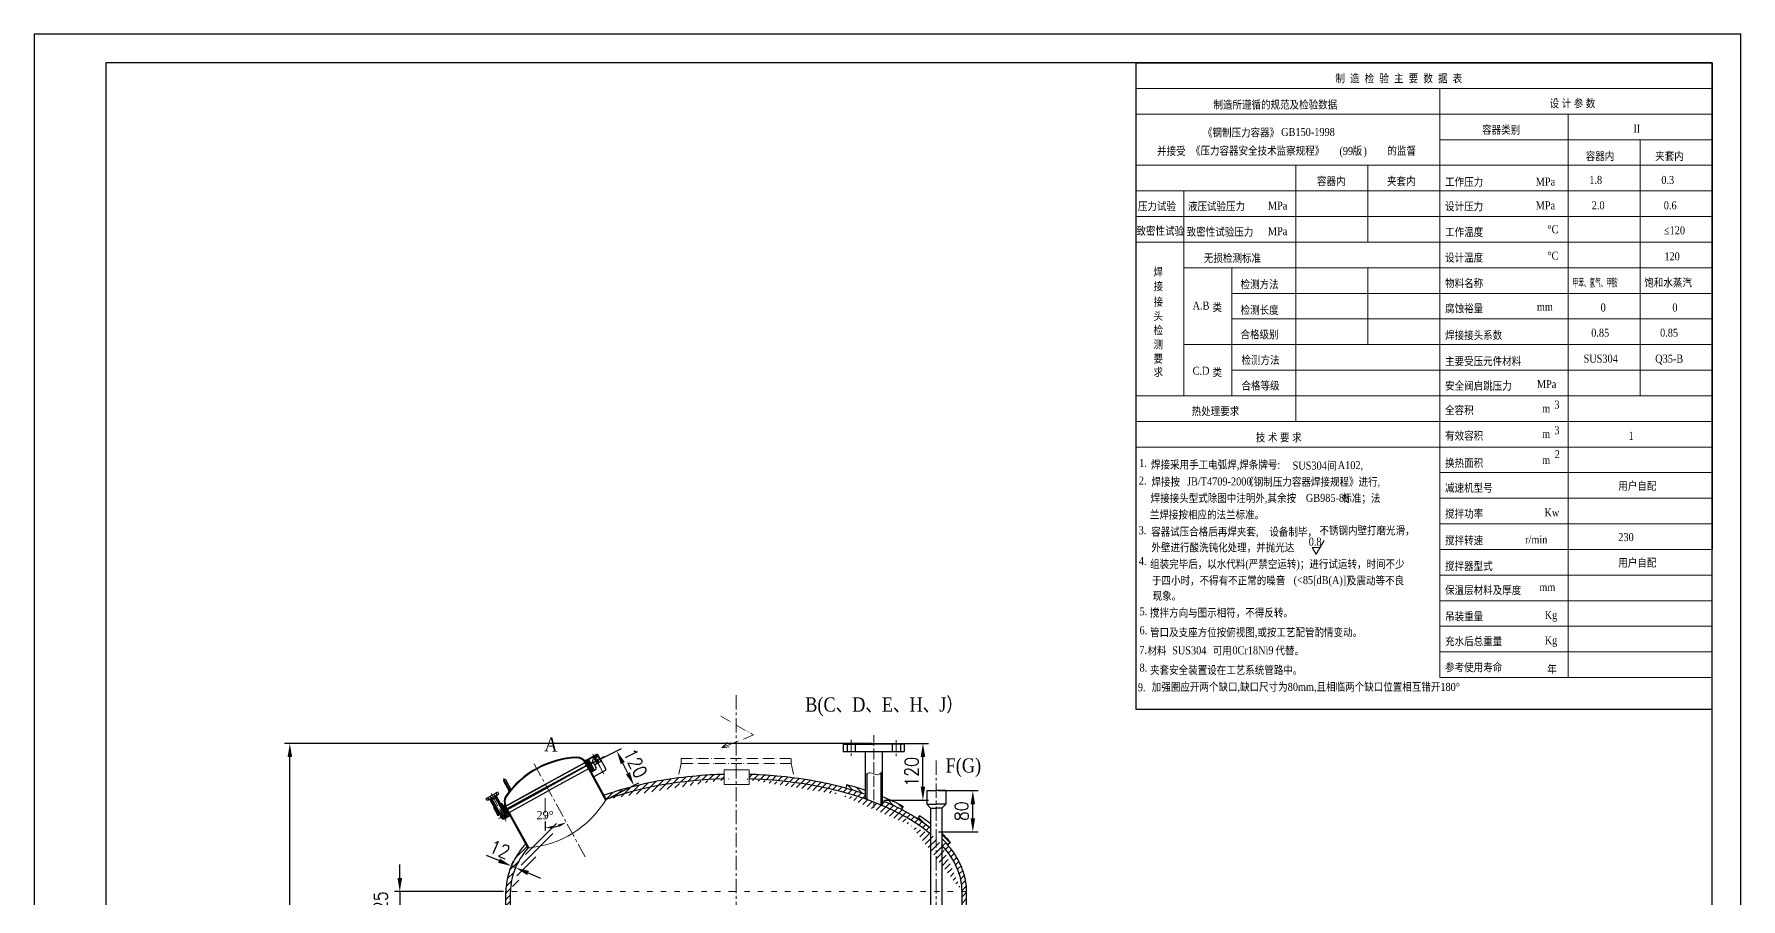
# Model space of a CAD drawing. Header units: millimetres. Extents: x 26918 to 30697, y -13685 to -8334.
# Drawn here: x 26918 to 30697, y -10249 to -8334 of the extents above; entities that cross this region are included whole.
import ezdxf

# ---------------------------------------------------------------- set-up
doc = ezdxf.new("R2010")
doc.units = ezdxf.units.MM
doc.header["$MEASUREMENT"] = 0
for name, pattern in [('ACAD_ISO03W100', [30, 12, -18]), ('ACAD_ISO04W100', [30, 24, -3, 0, -3]), ('ACAD_ISO05W100', [36, 24, -3, 0, -3, 0, -3, 0, -3]), ('CENTER', [50.8, 31.75, -6.35, 6.35, -6.35])]:
    doc.linetypes.add(name, pattern=pattern)
doc.layers.get('0').update_dxf_attribs({"lineweight": 20})
for name, color, linetype, lineweight in [('01-中心线(红)', 1, 'CENTER', 13), ('02-粗实线(白)', 7, 'Continuous', 25), ('03-部面线(青)', 4, 'Continuous', 9), ('fqg1.2', 1, 'ACAD_ISO04W100', 20), ('fqg1.4', 3, 'Continuous', 30), ('中心线层', 1, 'CENTER', 13), ('假想线', 4, 'ACAD_ISO05W100', 20), ('粗实线', 3, 'Continuous', 30), ('细实线', 7, 'Continuous', 20), ('虚线', 6, 'ACAD_ISO03W100', 20)]:
    doc.layers.add(name, color=color, linetype=linetype, lineweight=lineweight)
for name, color, linetype in [('DEVICE', 4, 'Continuous'), ('LAYERDIM', 1, 'Continuous'), ('MAINLINE', 3, 'Continuous')]:
    doc.layers.add(name, color=color, linetype=linetype)
doc.styles.add('STYLE1', font='TIMES.TTF', dxfattribs={"height": 18})
doc.styles.add('SZ', font='romand.shx', dxfattribs={"width": 0.85, "bigfont": 'hztxt.shx'})
doc.dimstyles.new('BZ1', dxfattribs={"dimtxt": 30, "dimasz": 30, "dimexe": 12, "dimexo": 5, "dimgap": 10, "dimtad": 1, "dimdec": 0, "dimzin": 0, "dimdsep": 46, "dimtxsty": 'SZ', "dimcen": 5, "dimadec": 0, "dimazin": 0, "dimtfac": 0.05, "dimtdec": 0, "dimtmove": 2, "dimatfit": 3, "dimfxl": 1, "dimtolj": 1, "dimtzin": 0, "dimarcsym": 0})
doc.dimstyles.new('BZ1$2', dxfattribs={"dimscale": 1.2, "dimtxt": 15, "dimasz": 15, "dimexe": 5, "dimexo": 0.4, "dimgap": 5, "dimtad": 1, "dimtih": 1, "dimtoh": 1, "dimdec": 0, "dimzin": 0, "dimdsep": 46, "dimtxsty": 'SZ', "dimcen": 5, "dimadec": 0, "dimazin": 0, "dimtfac": 1.666667, "dimtdec": 4, "dimtmove": 2, "dimatfit": 3, "dimfxl": 1, "dimtolj": 1, "dimtzin": 0, "dimarcsym": 0})

# ---------------------------------------------------------------- blocks, each defined once
blk = doc.blocks.new('*D23')
at = {"layer": 'Defpoints', "color": 0, "transparency": 16777216}
for p in [(28777.3, -9905), (28886.2, -9905), (28796.3, -10030.7)]:
    blk.add_point(p, dxfattribs=at)
at = {"layer": '细实线', "color": 0, "lineweight": -2, "transparency": 16777216}
for p, q in [((28782.3, -9905), (28898.2, -9905)), ((28886.2, -10000.7), (28886.2, -9935)), ((28801.3, -10030.7), (28898.2, -10030.7))]:
    blk.add_line(p, q, dxfattribs=at)
at = {"layer": '细实线', "color": 0, "transparency": 16777216}
for points in [[(28881.2, -9935), (28891.2, -9935), (28886.2, -9905)], [(28881.2, -10000.7), (28891.2, -10000.7), (28886.2, -10030.7)]]:
    blk.add_solid(points, dxfattribs=at)
at = {"layer": '细实线', "color": 0, "transparency": 16777216, "insert": (28861.2, -9967.8), "char_height": 30, "attachment_point": 5, "rotation": 90, "style": 'SZ'}
blk.add_mtext('\\A1;120', dxfattribs=at)
blk = doc.blocks.new('*D24')
at = {"layer": 'Defpoints', "color": 0, "transparency": 16777216}
for p in [(28915.7, -10009.5), (28996.7, -10009.5), (28915.7, -10100.9)]:
    blk.add_point(p, dxfattribs=at)
at = {"layer": '细实线', "color": 0, "lineweight": -2, "transparency": 16777216}
for p, q in [((28920.7, -10009.5), (29008.7, -10009.5)), ((28996.7, -10070.9), (28996.7, -10039.5)), ((28920.7, -10100.9), (29008.7, -10100.9))]:
    blk.add_line(p, q, dxfattribs=at)
at = {"layer": '细实线', "color": 0, "transparency": 16777216}
for points in [[(28991.7, -10039.5), (29001.7, -10039.5), (28996.7, -10009.5)], [(28991.7, -10070.9), (29001.7, -10070.9), (28996.7, -10100.9)]]:
    blk.add_solid(points, dxfattribs=at)
at = {"layer": '细实线', "color": 0, "transparency": 16777216, "insert": (28971.7, -10055.2), "char_height": 30, "attachment_point": 5, "rotation": 90, "style": 'SZ'}
blk.add_mtext('\\A1;80', dxfattribs=at)
blk = doc.blocks.new('*D25')
at = {"layer": 'Defpoints', "color": 0, "transparency": 16777216}
for p in [(28025.2, -9950), (28049.6, -10026.3), (28049.6, -10077.4), (28081.7, -10086.5), (28140.5, -10159.9)]:
    blk.add_point(p, dxfattribs=at)
at = {"layer": '细实线', "color": 0, "lineweight": -2, "transparency": 16777216}
blk.add_line((28049.6, -10077.9), (28049.6, -10097.9), dxfattribs=at)
blk.add_arc((28049.6, -9994.4), 97.5, 280.592, 288.1869, dxfattribs=at)
at = {"layer": '细实线', "color": 0, "transparency": 16777216}
for points in [[(28067.8, -10093.3), (28067.3, -10087.3), (28049.6, -10091.9)], [(28078.9, -10084.3), (28081.2, -10089.8), (28096.6, -10079.9)]]:
    blk.add_solid(points, dxfattribs=at)
at = {"layer": '细实线', "color": 0, "transparency": 16777216, "insert": (28049.6, -10063.9), "char_height": 18, "attachment_point": 5, "style": 'STYLE1'}
blk.add_mtext('\\A1;29°', dxfattribs=at)
blk = doc.blocks.new('*D26')
at = {"layer": 'Defpoints', "color": 0, "transparency": 16777216}
for p in [(28208.2, -9921.6), (28146.4, -9952.5), (28184.6, -10028.9)]:
    blk.add_point(p, dxfattribs=at)
at = {"layer": '细实线', "color": 0, "lineweight": -2, "transparency": 16777216}
for p, q in [((28150.9, -9950.3), (28218.9, -9916.2)), ((28233, -9971.1), (28221.6, -9948.4)), ((28189.1, -10026.7), (28257.1, -9992.6))]:
    blk.add_line(p, q, dxfattribs=at)
at = {"layer": '细实线', "color": 0, "transparency": 16777216}
for points in [[(28226.1, -9946.2), (28217.1, -9950.7), (28208.2, -9921.6)], [(28237.4, -9968.9), (28228.5, -9973.4), (28246.4, -9998)]]:
    blk.add_solid(points, dxfattribs=at)
at = {"layer": '细实线', "color": 0, "transparency": 16777216, "insert": (28249.6, -9948.6), "char_height": 30, "attachment_point": 5, "rotation": 296.5983, "style": 'SZ'}
blk.add_mtext('\\A1;120', dxfattribs=at)
blk = doc.blocks.new('*D38')
at = {"layer": 'Defpoints', "color": 0, "transparency": 16777216}
for p in [(27962.8, -10233.2), (27727.9, -10275.5), (27962.8, -10275.5)]:
    blk.add_point(p, dxfattribs=at)
at = {"layer": '细实线', "color": 0, "lineweight": -2, "transparency": 16777216}
for p, q in [((27727.9, -10203.2), (27727.9, -10173.2)), ((27957.8, -10233.2), (27715.9, -10233.2)), ((27727.9, -10233.2), (27727.9, -10275.5)), ((27957.8, -10275.5), (27715.9, -10275.5)), ((27727.9, -10305.5), (27727.9, -10335.5))]:
    blk.add_line(p, q, dxfattribs=at)
at = {"layer": '细实线', "color": 0, "transparency": 16777216}
for points in [[(27722.9, -10203.2), (27732.9, -10203.2), (27727.9, -10233.2)], [(27722.9, -10305.5), (27732.9, -10305.5), (27727.9, -10275.5)]]:
    blk.add_solid(points, dxfattribs=at)
at = {"layer": '细实线', "color": 0, "transparency": 16777216, "insert": (27685.9, -10254.3), "char_height": 30, "attachment_point": 5, "rotation": 90, "style": 'SZ'}
blk.add_mtext('\\A1;25', dxfattribs=at)
blk = doc.blocks.new('*D44')
at = {"layer": 'Defpoints', "color": 0, "transparency": 16777216}
for p in [(27974.4, -10177.6), (27975, -10176.3), (27983.6, -10181.5)]:
    blk.add_point(p, dxfattribs=at)
at = {"layer": '细实线', "color": 0, "lineweight": -2, "transparency": 16777216}
for p, q in [((27947.3, -10164.6), (27919.7, -10153)), ((27984.2, -10180.2), (27975, -10176.3)), ((27976.3, -10173), (27979.6, -10165.3)), ((27985.6, -10176.9), (27988.8, -10169.2)), ((28011.8, -10191.9), (28039.4, -10203.6))]:
    blk.add_line(p, q, dxfattribs=at)
at = {"layer": '细实线', "color": 0, "transparency": 16777216}
for points in [[(27949.3, -10160), (27945.4, -10169.3), (27975, -10176.3)], [(28013.8, -10187.3), (28009.9, -10196.5), (27984.2, -10180.2)]]:
    blk.add_solid(points, dxfattribs=at)
at = {"layer": '细实线', "color": 0, "transparency": 16777216, "insert": (27949, -10139.6), "char_height": 30, "attachment_point": 5, "rotation": 337.0998, "style": 'SZ'}
blk.add_mtext('\\A1;12', dxfattribs=at)
blk = doc.blocks.new('*D59')
at = {"layer": 'Defpoints', "color": 0, "transparency": 16777216}
for p in [(27484.5, -9905), (28777.3, -9905), (28205.3, -12217.6)]:
    blk.add_point(p, dxfattribs=at)
at = {"layer": '细实线', "color": 0, "lineweight": -2, "transparency": 16777216}
for p, q in [((28772.3, -9905), (27472.5, -9905)), ((27484.5, -12187.6), (27484.5, -9935)), ((28200.3, -12217.6), (27472.5, -12217.6))]:
    blk.add_line(p, q, dxfattribs=at)
at = {"layer": '细实线', "color": 0, "transparency": 16777216}
for points in [[(27479.5, -9935), (27489.5, -9935), (27484.5, -9905)], [(27479.5, -12187.6), (27489.5, -12187.6), (27484.5, -12217.6)]]:
    blk.add_solid(points, dxfattribs=at)
at = {"layer": '细实线', "color": 0, "transparency": 16777216, "insert": (27459.5, -11061.3), "char_height": 30, "attachment_point": 5, "rotation": 90, "style": 'SZ'}
blk.add_mtext('\\A1;~2315', dxfattribs=at)

msp = doc.modelspace()

# ---------------------------------------------------------------- hatches: boundary and pattern name
at = {"layer": '03-部面线(青)', "ltscale": 0.5}
h = msp.add_hatch(dxfattribs=at)
h.set_pattern_fill('ANSI31', color=256, angle=-12.6501, style=0)
h.set_pattern_definition([(163.778874, (33047.7013, -8488.8275), (0.886921, 3.0486056), [])])
h.paths.add_polyline_path([(28031.6, -9961.6), (28030.9, -9960.3, -0.115964), (28119.7, -9935.5, -0.284915), (28139.5, -9946.6), (28138.1, -9947.4, 0.284915), (28119.8, -9937, 0.115967)])
h.paths.add_polyline_path([(28030.9, -9960.3), (28031.6, -9961.6, 0.115333), (27964, -10022.6, 0.284915), (27962.8, -10043.6), (27961.5, -10044.4, -0.284915), (27962.7, -10021.7, -0.115336)])
h = msp.add_hatch(dxfattribs=at)
h.set_pattern_fill('ANSI31', color=256, angle=77.3499, style=0)
h.set_pattern_definition([(73.778874, (33047.7013, -8488.8275), (3.0486056, -0.886921), [])])
h.paths.add_polyline_path([(28145.6, -9961.5), (28147.2, -9960.7), (28150.8, -9967.2), (28167.6, -9997.9), (28166.1, -9998.7)])
h.paths.add_polyline_path([(27972.4, -10065.2), (27968.8, -10058.6), (27970.3, -10057.8), (27990.8, -10095), (27989.3, -10095.9)])
h = msp.add_hatch(dxfattribs=at)
h.set_pattern_fill('ANSI31', color=256, scale=0.5, angle=77.3499, style=0)
h.set_pattern_definition([(73.778874, (33047.7013, -8488.8275), (1.5243028, -0.44346046), [])])
h.paths.add_polyline_path([(28141.1, -9953.2), (28137.9, -9947.5), (28139.5, -9946.6), (28137.8, -9943.6), (28140.4, -9942.1), (28141.9, -9944.8), (28145, -9939.6), (28149.8, -9948.4)])
h = msp.add_hatch(dxfattribs=at)
h.set_pattern_fill('ANSI31', color=256, scale=0.5, angle=-12.6501, style=0)
h.set_pattern_definition([(163.778874, (33047.7013, -8488.8275), (0.44346046, 1.5243028), [])])
h.paths.add_polyline_path([(28150.8, -9950.1), (28148.2, -9951.6), (28149.2, -9953.4), (28147.4, -9954.4), (28145.7, -9955.4), (28144.6, -9953.5), (28142, -9954.9), (28145.6, -9961.5), (28147.2, -9960.7), (28150.8, -9967.2), (28158, -9963.3)])
h = msp.add_hatch(dxfattribs=at)
h.set_pattern_fill('ANSI37', color=256, scale=0.25, angle=-12.6501, style=0)
h.set_pattern_definition([(163.778874, (31816.15314, -8200.4962), (0.22173023, 0.7621514), []), (73.778874, (31816.15314, -8200.4962), (0.7621514, -0.22173023), [])])
h.paths.add_polyline_path([(28145.4, -9950.8, 0.414214), (28144.6, -9953.5, 0.414214), (28147.4, -9954.3)])
h = msp.add_hatch(dxfattribs=at)
h.set_pattern_fill('ANSI37', color=256, scale=0.25, angle=-12.6501, style=0)
h.set_pattern_definition([(73.778874, (24699.1783, -12109.6696), (-0.7621514, 0.22173023), []), (163.778874, (24699.1783, -12109.6696), (-0.22173023, -0.7621514), [])])
h.paths.add_polyline_path([(28145.4, -9950.8, -0.414214), (28148.2, -9951.6, -0.414214), (28147.4, -9954.3)])
h = msp.add_hatch(dxfattribs=at)
h.set_pattern_fill('ANSI31', color=256, scale=0.25, angle=77.3499, style=0)
h.set_pattern_definition([(73.778874, (33047.7013, -8488.8275), (0.76215141, -0.22173023), [])])
h.paths.add_polyline_path([(27938, -10022.4), (27941.4, -10020.5), (27951.2, -10038.2), (27947.8, -10040.1)])
h.paths.add_polyline_path([(27927.6, -10028.1), (27931, -10026.2), (27940.8, -10043.9), (27937.4, -10045.8)])
h = msp.add_hatch(dxfattribs=at)
h.set_pattern_fill('ANSI31', color=256, scale=0.25, angle=-12.6501, style=0)
h.set_pattern_definition([(163.778874, (33047.7013, -8488.8275), (0.22173023, 0.76215141), [])])
h.paths.add_polyline_path([(27948.2, -10039.8), (27953, -10037.2), (27957.7, -10045.6), (27951.7, -10045.5), (27958.2, -10057.2), (27957.8, -10057.4)])
h.paths.add_polyline_path([(27935.5, -10046.8), (27940.3, -10044.2), (27950, -10061.7), (27945.1, -10064.3)])
h = msp.add_hatch(dxfattribs=at)
h.set_pattern_fill('ANSI31', color=256, scale=0.5, angle=77.3499, style=0)
h.set_pattern_definition([(73.778874, (31646.331, -8327.5209), (1.5243028, -0.44346046), [])])
h.paths.add_polyline_path([(27957, -10054.3), (27952.2, -10045.5), (27958.2, -10045.6), (27956.8, -10043), (27959.4, -10041.5), (27961.1, -10044.6), (27962.6, -10043.8), (27965.8, -10049.5)])
h = msp.add_hatch(dxfattribs=at)
h.set_pattern_fill('ANSI31', color=256, scale=0.5, angle=-12.6501, style=0)
h.set_pattern_definition([(163.778874, (31632.0915, -8301.5966), (0.44346046, 1.5243028), [])])
h.paths.add_polyline_path([(27958, -10056), (27960.6, -10054.6), (27961.6, -10056.5), (27963.4, -10055.5), (27965.1, -10054.5), (27964.1, -10052.7), (27966.7, -10051.2), (27970.3, -10057.8), (27968.8, -10058.6), (27972.4, -10065.2), (27965.2, -10069.2)])
h = msp.add_hatch(dxfattribs=at)
h.set_pattern_fill('ANSI37', color=256, scale=0.25, angle=-12.6501, style=0)
h.set_pattern_definition([(163.778874, (31632.09145, -8301.5966), (0.22173023, 0.7621514), []), (73.778874, (31632.09145, -8301.5966), (0.7621514, -0.22173023), [])])
h.paths.add_polyline_path([(27961.4, -10051.9, -0.414214), (27964.1, -10052.7, -0.414214), (27963.3, -10055.4)])
h.paths.add_polyline_path([(27963.3, -10055.4, -0.414214), (27960.6, -10054.6, -0.414214), (27961.4, -10051.9)])
at = {"layer": '细实线'}
h = msp.add_hatch(dxfattribs=at)
h.set_pattern_fill('ANSI31', color=256, scale=80, style=0)
h.set_pattern_definition([(45, (331.977, -1238.953), (-7.0710678, 7.0710678), [])])
edge = h.paths.add_edge_path()
edge.add_ellipse((28472.8, -10233.2), major_axis=(-500, 0), ratio=0.5, start_angle=337.2753, end_angle=360, ccw=False)
edge.add_line((28011.6, -10136.6), (28006.5, -10127.2))
edge.add_spline(control_points=[(28006.5, -10127.2), (28000.9, -10133.7), (27995.8, -10140.2), (27984.4, -10157.1), (27978.6, -10167.5), (27969.8, -10188.7), (27966.6, -10199.6), (27963.5, -10218), (27962.8, -10225.6), (27962.8, -10233.2)], knot_values=[5.874279, 5.874279, 5.874279, 5.874279, 5.954737, 5.954737, 6.076873, 6.076873, 6.199009, 6.199009, 6.283185, 6.283185, 6.283185, 6.283185], degree=3, periodic=0)
edge.add_line((27962.8, -10233.2), (27972.8, -10233.2))
h.paths.add_polyline_path([(27972.8, -10233.2), (27962.8, -10233.2), (27962.8, -10265.2), (27970.8, -10273.2), (27972.8, -10273.2)])
edge = h.paths.add_edge_path()
edge.add_ellipse((28472.8, -10233.2), major_axis=(-500, 0), ratio=0.5, start_angle=273.0319, end_angle=305.1946, ccw=False)
edge.add_line((28446.4, -9983.5), (28446.4, -9973.5))
edge.add_spline(control_points=[(28446.4, -9973.5), (28432.2, -9973.9), (28418.1, -9974.6), (28377.7, -9977.4), (28351.6, -9980.2), (28300.7, -9987.9), (28275.8, -9992.8), (28227.8, -10004.5), (28204.8, -10011.3), (28181.8, -10019.3), (28180.8, -10019.6), (28179.8, -10020)], knot_values=[4.76478, 4.76478, 4.76478, 4.76478, 4.849046, 4.849046, 5.007002, 5.007002, 5.164958, 5.164958, 5.322914, 5.322914, 5.330398, 5.330398, 5.330398, 5.330398], degree=3, periodic=0)
edge.add_line((28179.8, -10020), (28184.6, -10028.9))
edge = h.paths.add_edge_path()
edge.add_spline(control_points=[(28715.5, -10004.2), (28714.6, -10004), (28713.8, -10003.8), (28689.5, -9997.2), (28665.1, -9991.8), (28614.8, -9983), (28589, -9979.6), (28542.5, -9975.4), (28521.9, -9974.2), (28501.2, -9973.6)], knot_values=[4.211752, 4.211752, 4.211752, 4.211752, 4.217222, 4.217222, 4.375178, 4.375178, 4.533134, 4.533134, 4.656162, 4.656162, 4.656162, 4.656162], degree=3, periodic=0)
edge.add_line((28501.2, -9973.6), (28501.2, -9983.6))
edge.add_ellipse((28472.8, -10233.2), major_axis=(-500, 0), ratio=0.5, start_angle=235.1841, end_angle=266.7462, ccw=False)
edge.add_line((28758.3, -10027.9), (28758.3, -10017.4))
edge.add_spline(control_points=[(28758.3, -10017.4), (28744.4, -10012.6), (28730.1, -10008.2), (28715.5, -10004.2)], knot_values=[4.112596, 4.112596, 4.112596, 4.112596, 4.211752, 4.211752, 4.211752, 4.211752], degree=3, periodic=0)
edge = h.paths.add_edge_path()
edge.add_spline(control_points=[(28874, -10072), (28863.3, -10065.1), (28852, -10058.5), (28839.7, -10052), (28839.3, -10051.8), (28839, -10051.6)], knot_values=[3.79923, 3.79923, 3.79923, 3.79923, 3.90131, 3.90131, 3.904202, 3.904202, 3.904202, 3.904202], degree=3, periodic=0)
edge.add_spline(control_points=[(28839, -10051.6), (28825.5, -10044.6), (28811.2, -10037.9), (28796.3, -10031.7)], knot_values=[3.904202, 3.904202, 3.904202, 3.904202, 4.018846, 4.018846, 4.018846, 4.018846], degree=3, periodic=0)
edge.add_line((28796.3, -10031.7), (28796.3, -10042.6))
edge.add_ellipse((28472.8, -10233.2), major_axis=(-500, 0), ratio=0.5, start_angle=210.5879, end_angle=229.6886, ccw=False)
edge.add_line((28903.2, -10106), (28903.2, -10093))
edge.add_spline(control_points=[(28903.2, -10093), (28899.3, -10089.8), (28895.1, -10086.7), (28885.5, -10079.6), (28879.8, -10075.8), (28874, -10072)], knot_values=[3.699537, 3.699537, 3.699537, 3.699537, 3.743354, 3.743354, 3.79923, 3.79923, 3.79923, 3.79923], degree=3, periodic=0)
edge = h.paths.add_edge_path()
edge.add_spline(control_points=[(28982.8, -10233.2), (28982.8, -10225.8), (28982.2, -10218.5), (28979.5, -10201.7), (28976.9, -10192.4), (28969.9, -10173.9), (28965.5, -10164.8), (28954.7, -10146.9), (28948.4, -10138.2), (28941.3, -10129.7)], knot_values=[3.141593, 3.141593, 3.141593, 3.141593, 3.223156, 3.223156, 3.328818, 3.328818, 3.43448, 3.43448, 3.540045, 3.540045, 3.540045, 3.540045], degree=3, periodic=0)
edge.add_spline(control_points=[(28941.3, -10129.7), (28941.3, -10129.7), (28941.3, -10129.7), (28937.2, -10124.9), (28932.9, -10120.1), (28928.2, -10115.5)], knot_values=[3.540045, 3.540045, 3.540045, 3.540045, 3.540142, 3.540142, 3.60031, 3.60031, 3.60031, 3.60031], degree=3, periodic=0)
edge.add_line((28928.2, -10115.5), (28928.2, -10130))
edge.add_ellipse((28472.8, -10233.2), major_axis=(-500, 0), ratio=0.5, start_angle=180, end_angle=204.377, ccw=False)
edge.add_line((28972.8, -10233.2), (28982.8, -10233.2))
h.paths.add_polyline_path([(28982.8, -10233.2), (28972.8, -10233.2), (28972.8, -10273.2), (28974.8, -10273.2), (28982.8, -10265.2)])
h = msp.add_hatch(dxfattribs=at)
h.set_pattern_fill('ANSI31', color=256, scale=80, angle=90, style=0)
h.set_pattern_definition([(135, (331.977, -1238.953), (-7.0710678, -7.0710678), [])])
edge = h.paths.add_edge_path()
edge.add_spline(control_points=[(28758.3, -10008.9), (28745.9, -10004.7), (28733.1, -10000.8), (28719.2, -9997), (28718.4, -9996.7), (28717.6, -9996.5)], knot_values=[4.118689, 4.118689, 4.118689, 4.118689, 4.206204, 4.206204, 4.211752, 4.211752, 4.211752, 4.211752], degree=3, periodic=0)
edge.add_line((28717.6, -9996.5), (28715.5, -10004.2))
edge.add_spline(control_points=[(28715.5, -10004.2), (28730.1, -10008.2), (28744.4, -10012.6), (28758.3, -10017.4)], knot_values=[4.112596, 4.112596, 4.112596, 4.112596, 4.211752, 4.211752, 4.211752, 4.211752], degree=3, periodic=0)
edge.add_line((28758.3, -10017.4), (28758.3, -10008.9))
edge = h.paths.add_edge_path()
edge.add_spline(control_points=[(28842.7, -10044.5), (28828.1, -10036.9), (28812.6, -10029.7), (28796.3, -10023.1)], knot_values=[3.904202, 3.904202, 3.904202, 3.904202, 4.026568, 4.026568, 4.026568, 4.026568], degree=3, periodic=0)
edge.add_line((28796.3, -10023.1), (28796.3, -10031.7))
edge.add_spline(control_points=[(28796.3, -10031.7), (28811.2, -10037.9), (28825.5, -10044.6), (28839, -10051.6)], knot_values=[3.904202, 3.904202, 3.904202, 3.904202, 4.018846, 4.018846, 4.018846, 4.018846], degree=3, periodic=0)
edge.add_line((28839, -10051.6), (28842.7, -10044.5))
edge = h.paths.add_edge_path()
edge.add_spline(control_points=[(28903.2, -10082.9), (28900.7, -10080.9), (28898.2, -10079), (28890, -10073.1), (28884.3, -10069.1), (28878.3, -10065.3)], knot_values=[3.717174, 3.717174, 3.717174, 3.717174, 3.743443, 3.743443, 3.79923, 3.79923, 3.79923, 3.79923], degree=3, periodic=0)
edge.add_line((28878.3, -10065.3), (28874, -10072))
edge.add_spline(control_points=[(28874, -10072), (28879.8, -10075.8), (28885.5, -10079.6), (28895.1, -10086.7), (28899.3, -10089.8), (28903.2, -10093)], knot_values=[3.699537, 3.699537, 3.699537, 3.699537, 3.755413, 3.755413, 3.79923, 3.79923, 3.79923, 3.79923], degree=3, periodic=0)
edge.add_line((28903.2, -10093), (28903.2, -10082.9))
edge = h.paths.add_edge_path()
edge.add_spline(control_points=[(28947.4, -10124.6), (28943.7, -10120.2), (28939.8, -10115.9), (28933.3, -10109.2), (28930.8, -10106.7), (28928.2, -10104.2)], knot_values=[3.540046, 3.540046, 3.540046, 3.540046, 3.592816, 3.592816, 3.623779, 3.623779, 3.623779, 3.623779], degree=3, periodic=0)
edge.add_line((28928.2, -10104.2), (28928.2, -10115.5))
edge.add_spline(control_points=[(28928.2, -10115.5), (28932.9, -10120.1), (28937.2, -10124.9), (28941.3, -10129.7), (28941.3, -10129.7), (28941.3, -10129.7)], knot_values=[3.540045, 3.540045, 3.540045, 3.540045, 3.600214, 3.600214, 3.60031, 3.60031, 3.60031, 3.60031], degree=3, periodic=0)
edge.add_line((28941.3, -10129.7), (28947.4, -10124.6))

# ---------------------------------------------------------------- linework, layer by layer
for p, q in [((29357.6, -8454.8), (30633.6, -8454.8)), ((30031, -8454.8), (30031, -9759.1)), ((29357.6, -8511.5), (30633.6, -8511.5)), ((30314.6, -8511.5), (30314.6, -9759.1)), ((30031, -8568.2), (30633.6, -8568.2)), ((30474.1, -8568.2), (30474.1, -9135.3)), ((29357.6, -8624.9), (30633.6, -8624.9)), ((29712, -8624.9), (29712, -9192)), ((29871.5, -8624.9), (29871.5, -8795)), ((29357.6, -8681.6), (30633.6, -8681.6)), ((29463.9, -8681.6), (29463.9, -9135.3)), ((29357.6, -8738.3), (30633.6, -8738.3)), ((29357.6, -8795), (30633.6, -8795)), ((29463.9, -8851.7), (30633.6, -8851.7)), ((29570.2, -8851.7), (29570.2, -9135.3)), ((29871.5, -8851.7), (29871.5, -9021.9)), ((29570.2, -8908.4), (30633.6, -8908.4)), ((29570.2, -8965.1), (30633.6, -8965.1)), ((29463.9, -9021.9), (30633.6, -9021.9)), ((29570.2, -9078.6), (30633.6, -9078.6)), ((29357.6, -9135.3), (30633.6, -9135.3)), ((29357.6, -9192), (30633.6, -9192)), ((29357.6, -9248.7), (30633.6, -9248.7)), ((30031, -9248.7), (30633.6, -9248.7)), ((30031, -9305.4), (30633.6, -9305.4)), ((30031, -9362.1), (30633.6, -9362.1)), ((30031, -9418.8), (30633.6, -9418.8)), ((30031, -9475.5), (30633.6, -9475.5)), ((30031, -9532.3), (30633.6, -9532.3)), ((30031, -9589), (30633.6, -9589)), ((30031, -9645.7), (30633.6, -9645.7)), ((30031, -9702.4), (30633.6, -9702.4)), ((30031, -9759.1), (30633.6, -9759.1))]:
    msp.add_line(p, q)
at = {"linetype": 'Continuous'}
for p, q in [((29748.3, -9470.9), (29766, -9470.9)), ((29757.2, -9486.2), (29748.3, -9470.9)), ((29757.2, -9486.2), (29774.9, -9455.5))]:
    msp.add_line(p, q, dxfattribs=at)
at = {"color": 1, "linetype": 'CENTER'}
msp.add_line((28915.7, -9942.8), (28915.7, -10103.6), dxfattribs=at)
msp.add_arc((27992.5, -9913.1), 224.3, 274.8865, 328.9306)
at = {"layer": '01-中心线(红)'}
for p, q in [((28180.8, -9933.6), (28144, -9953.8)), ((28179.8, -9934.2), (28147.2, -9952.1)), ((28179.8, -9972.9), (28155.3, -9928.1)), ((28025.2, -9950), (28140.5, -10159.9)), ((27973.1, -10010.4), (27957.3, -9981.5)), ((27930.1, -10016.1), (27963.4, -10076.9)), ((27974.2, -10055.6), (27945, -10071.7))]:
    msp.add_line(p, q, dxfattribs=at)
at = {"layer": '01-中心线(红)', "ltscale": 0.5}
for p, q in [((28171.3, -9957.4), (28155.6, -9928.8)), ((28145.1, -9950.1), (28148.5, -9956.3)), ((27961, -10051.2), (27964.4, -10057.4)), ((27951.6, -10055.4), (27963.3, -10076.7))]:
    msp.add_line(p, q, dxfattribs=at)
at = {"layer": '02-粗实线(白)', "ltscale": 0.5}
for p, q in [((28163.2, -9929.6), (28145, -9939.6)), ((28171.2, -9938.9), (28166.6, -9930.6)), ((28139.5, -9946.6), (28050.1, -9995.7)), ((28050.1, -9995.7), (28139.5, -9946.6)), ((28139.5, -9946.6), (28050.3, -9995.6)), ((28050.5, -9995.5), (28139.7, -9946.5)), ((28053.4, -10001.3), (28149.8, -9948.4)), ((28144.6, -9953.5), (28054.4, -10003.1)), ((28145.6, -9961.5), (28058, -10009.6)), ((28145, -9939.6), (28137.5, -9943.7)), ((28139.5, -9946.6), (28137.8, -9943.6)), ((28141.1, -9953.2), (28137.9, -9947.5)), ((28140.4, -9942.1), (28141.9, -9944.8)), ((28145, -9939.6), (28141.9, -9944.8)), ((28145.6, -9961.5), (28142, -9954.9)), ((28144.6, -9953.5), (28145.7, -9955.4)), ((28145, -9939.6), (28149.8, -9948.4)), ((28149.8, -9948.4), (28145, -9939.6)), ((28145.6, -9961.5), (28147.2, -9960.7)), ((28145.6, -9961.5), (28183.6, -10030.6)), ((28145.6, -9961.5), (28145.6, -9961.5)), ((28145.7, -9955.4), (28147.4, -9954.4)), ((28147.2, -9960.7), (28150.8, -9967.2)), ((28149.2, -9953.4), (28147.4, -9954.4)), ((28150.8, -9950.1), (28148.2, -9951.6)), ((28148.2, -9951.6), (28149.2, -9953.4)), ((28149.8, -9948.4), (28155.1, -9945.5)), ((28158, -9963.3), (28150.8, -9950.1)), ((28150.8, -9967.2), (28158, -9963.3)), ((28150.8, -9967.2), (28184.6, -10028.9)), ((28157.4, -9962.2), (28151.4, -9951.2)), ((28151.4, -9968.3), (28161.5, -9962.8)), ((28155.1, -9945.5), (28157.7, -9950.3)), ((28155.8, -9947.3), (28162.4, -9959.4)), ((28182.8, -9965.3), (28157.4, -9979.3)), ((28159.5, -9941), (28163.1, -9947.6)), ((28171.9, -9945.4), (28161.1, -9951.3)), ((28163.9, -9938.6), (28167.5, -9945.2)), ((28171.2, -9938.9), (28183.8, -9961.9)), ((28171.2, -9938.9), (28172.8, -9942)), ((27944.8, -10012.9), (27932.1, -10019.9)), ((27947.2, -10017.3), (27944.8, -10012.9)), ((28053.4, -10001.3), (27957, -10054.3)), ((27970.9, -10011.6), (27958.1, -9988.3)), ((27961.1, -10044.6), (28050.5, -9995.5)), ((27961.1, -10044.6), (28050.3, -9995.6)), ((28049.6, -9996), (27961.1, -10044.6)), ((28050.5, -9995.5), (27961.3, -10044.5)), ((27975.3, -10009.2), (27962.5, -9985.9)), ((27964.1, -10052.7), (28054.4, -10003.1)), ((27970.3, -10057.8), (28058, -10009.6)), ((27919.4, -10026.9), (27932.1, -10019.9)), ((27921.8, -10031.3), (27919.4, -10026.9)), ((27927.6, -10028.1), (27921.8, -10031.3)), ((27925.6, -10029.2), (27923.2, -10024.8)), ((27927.6, -10028.1), (27934.5, -10024.3)), ((27937.4, -10045.8), (27927.6, -10028.1)), ((27930.6, -10026.5), (27928.2, -10022.1)), ((27931, -10026.2), (27952, -10064.4)), ((27936.3, -10027.4), (27932.8, -10029.4)), ((27933, -10028.7), (27932.8, -10029.4)), ((27936, -10027), (27933, -10028.7)), ((27941.4, -10020.5), (27934.5, -10024.3)), ((27940.8, -10043.9), (27935.5, -10046.8)), ((27935.5, -10046.8), (27945.1, -10064.3)), ((27936, -10027), (27939.1, -10025.3)), ((27938.5, -10022.1), (27936.1, -10017.7)), ((27936.3, -10027.4), (27939.8, -10025.5)), ((27938, -10022.4), (27959, -10060.5)), ((27939.1, -10025.3), (27939.8, -10025.5)), ((27940.3, -10044.2), (27950, -10061.7)), ((27943.4, -10019.4), (27941, -10015)), ((27941.4, -10020.5), (27947.2, -10017.3)), ((27951.2, -10038.2), (27941.4, -10020.5)), ((27947.8, -10040.1), (27953, -10037.2)), ((27948.2, -10039.8), (27957.8, -10057.4)), ((27951.7, -10045.5), (27958.2, -10045.6)), ((27958.2, -10057.2), (27951.7, -10045.5)), ((27957, -10054.3), (27952.2, -10045.5)), ((27953, -10037.2), (27957.7, -10045.6)), ((27956.3, -10043.2), (27960.1, -10041.2)), ((27956.8, -10043), (27958.2, -10045.6)), ((27961.1, -10044.6), (27959.4, -10041.5)), ((27965.8, -10049.5), (27962.6, -10043.8)), ((27970.3, -10057.8), (27966.7, -10051.2)), ((27945.1, -10064.3), (27953.9, -10059.5)), ((27955.3, -10053.9), (27948.3, -10057.7)), ((27958.2, -10057.2), (27953.9, -10059.5)), ((27954.3, -10060.3), (27958.9, -10057.7)), ((27956.4, -10070.4), (27956.2, -10071.9)), ((27958, -10056), (27960.6, -10054.6)), ((27965.2, -10069.2), (27958, -10056)), ((27958.9, -10057.7), (27961.9, -10063.2)), ((27959.6, -10069.9), (27964.2, -10067.4)), ((27960.3, -10071.2), (27964.9, -10068.7)), ((27960.6, -10054.6), (27961.6, -10056.5)), ((27961.6, -10056.5), (27963.4, -10055.5)), ((27964.9, -10068.7), (27961.9, -10063.2)), ((27965.1, -10054.5), (27963.4, -10055.5)), ((27964.1, -10052.7), (27965.1, -10054.5)), ((27972.4, -10065.2), (27965.2, -10069.2)), ((27970.3, -10057.8), (27968.8, -10058.6)), ((27968.8, -10058.6), (27972.4, -10065.2)), ((27970.3, -10057.8), (28013.5, -10136.4)), ((27970.3, -10057.8), (27970.3, -10057.8)), ((27972.4, -10065.2), (28011.6, -10136.6))]:
    msp.add_line(p, q, dxfattribs=at)
for centre, radius in [((28146.4, -9952.5), 2), ((28163.5, -9943.1), 2.5), ((27962.3, -10053.6), 2), ((27956.9, -10065.1), 2.62), ((27956.9, -10065.1), 2.62)]:
    msp.add_circle(centre, radius, dxfattribs=at)
for centre, radius, start, end in [((28128.1, -10136.8), 201.5, 92.3911, 145.1667), ((28128.1, -10136.8), 200, 92.3911, 145.1667), ((28120.6, -9957), 21.5, 28.7789, 92.3911), ((28120.6, -9957), 20, 28.7789, 92.3911), ((28163.5, -9943.1), 8.75, 28.7789, 208.7789), ((28161.7, -9939.8), 2.5, 28.7789, 208.7789), ((28164.4, -9931.8), 2.5, 28.7789, 118.7789), ((28159.9, -9949.1), 2.5, 208.7789, 298.7789), ((28160.3, -9960.6), 2.5, 298.7789, 28.7789), ((28165.3, -9946.4), 2.5, 208.7789, 28.7789), ((28170.7, -9943.2), 2.5, 298.7789, 28.7789), ((28181.6, -9963.1), 2.5, 298.7789, 28.7789), ((27960.3, -9987.1), 2.5, 28.7789, 208.7789), ((27980.4, -10034), 21.5, 145.1667, 208.7789), ((27980.4, -10034), 20, 145.1667, 208.7789), ((27957.3, -10065.7), 6.25, 118.7789, 298.7789), ((27956.9, -10065.1), 5, 171.909, 65.6488), ((27957.3, -10065.7), 4.75, 258.5828, 298.7789)]:
    msp.add_arc(centre, radius, start, end, dxfattribs=at)
at = {"layer": '03-部面线(青)', "ltscale": 0.5}
for p, q in [((28166.3, -9930.2), (28146, -9941.3)), ((27933.2, -10029.1), (27948.8, -10057.5)), ((27939.3, -10025.7), (27954.9, -10054.1))]:
    msp.add_line(p, q, dxfattribs=at)
at = {"layer": 'DEVICE'}
for p, q in [((30633.6, -8398), (30633.6, -9475.5)), ((28894.7, -10009.5), (28915.7, -10009.5)), ((28894.7, -10009.5), (28894.7, -10039.5)), ((28936.7, -10009.5), (28915.7, -10009.5)), ((28936.7, -10009.5), (28936.7, -10039.5)), ((28894.7, -10039.5), (28915.7, -10039.5)), ((28894.7, -10039.5), (28903.2, -10048)), ((28903.2, -10048), (28903.2, -10096.4)), ((28903.2, -10048), (28915.7, -10048)), ((28936.7, -10039.5), (28915.7, -10039.5)), ((28928.2, -10048), (28915.7, -10048)), ((28936.7, -10039.5), (28928.2, -10048)), ((28928.2, -10048), (28928.2, -10115.5))]:
    msp.add_line(p, q, dxfattribs=at)
at = {"layer": 'fqg1.2'}
for p, q in [((28727.3, -9897.4), (28727.3, -9932.5)), ((28777.3, -9886.5), (28777.3, -10047)), ((28827.3, -9897.9), (28827.3, -9933))]:
    msp.add_line(p, q, dxfattribs=at)
at = {"layer": 'fqg1.4'}
for p, q in [((28709.8, -9907), (28709.8, -9923)), ((28709.8, -9907), (28777.3, -9907)), ((28709.8, -9923), (28844.8, -9923)), ((28718.3, -9907), (28718.3, -9923)), ((28736.3, -9907), (28738, -9905)), ((28736.3, -9907), (28736.3, -9923)), ((28738, -9905), (28816.6, -9905)), ((28844.8, -9907), (28777.3, -9907)), ((28818.3, -9907), (28816.6, -9905)), ((28818.3, -9907), (28816.6, -9905)), ((28818.3, -9907), (28818.3, -9923)), ((28836.3, -9907), (28836.3, -9923)), ((28844.8, -9907), (28844.8, -9923))]:
    msp.add_line(p, q, dxfattribs=at)
at = {"layer": 'LAYERDIM'}
for p, q in [((26918.3, -8334.4), (26918.3, -13684.7)), ((30697.2, -8334.4), (26918.3, -8334.4)), ((30697.2, -13684.7), (30697.2, -8334.4))]:
    msp.add_line(p, q, dxfattribs=at)
at = {"layer": 'MAINLINE'}
for p, q in [((27077.4, -8398), (27077.4, -13621)), ((30633.6, -8398), (27077.4, -8398)), ((29357.6, -8398), (30633.6, -8398)), ((29357.6, -8398), (29357.6, -9828.9)), ((30633.6, -13621), (30633.6, -8398)), ((29357.6, -9828.9), (30633.6, -9828.9))]:
    msp.add_line(p, q, dxfattribs=at)
at = {"layer": '中心线层'}
for p, q in [((28472.8, -9798.3), (28472.8, -12374.5)), ((28049.6, -10026.3), (28049.6, -10077.4)), ((28915.7, -10103.6), (28915.7, -11786.2))]:
    msp.add_line(p, q, dxfattribs=at)
at = {"layer": '假想线'}
for p, q in [((28438.8, -9844.5), (28463.9, -9859.1)), ((28510.8, -9886.3), (28441.3, -9914.8)), ((28472.8, -9864.3), (28510.8, -9886.3)), ((28441.3, -9914.8), (28453.4, -9902.9)), ((28441.3, -9914.8), (28455.2, -9909.1)), ((28441.3, -9914.8), (28457.7, -9912.8)), ((28351.2, -9949.8), (28344.6, -9980.1)), ((28594.4, -9949.8), (28601, -9980.1))]:
    msp.add_line(p, q, dxfattribs=at)
msp.add_lwpolyline([(28351.2, -9938.5), (28594.4, -9938.5), (28594.4, -9949.8), (28351.2, -9949.8)], close=True, dxfattribs=at)
at = {"layer": '粗实线'}
for p, q in [((28758.3, -9923), (28758.3, -10027.9)), ((28796.3, -9923), (28796.3, -10042.6)), ((28761.8, -9972.3), (28761.8, -10029.2)), ((28792.8, -9970.7), (28792.8, -10041.1)), ((28717.6, -9996.5), (28715.5, -10004.2)), ((28842.7, -10044.5), (28839, -10051.6)), ((28878.3, -10065.3), (28874, -10072)), ((28903.2, -10093), (28903.2, -10742.4)), ((28928.2, -10115.5), (28928.2, -10702.8)), ((28947.4, -10124.6), (28941.3, -10129.7)), ((27962.8, -10295), (27962.8, -10233.2)), ((27972.8, -10586.2), (27972.8, -10233.2)), ((28972.8, -10586.2), (28972.8, -10233.2)), ((28982.8, -10295), (28982.8, -10233.2))]:
    msp.add_line(p, q, dxfattribs=at)
for start_param, end_param in [(4.765305, 5.326651), (3.675452, 4.655599), (5.886564, 6.283185), (3.141593, 3.567052)]:
    msp.add_ellipse((28472.8, -10233.2), major_axis=(-500, 0), ratio=0.5, start_param=start_param, end_param=end_param, dxfattribs=at)
for points, knots in [([(28446.4, -9973.5), (28432.2, -9973.9), (28418.1, -9974.6), (28377.7, -9977.4), (28351.6, -9980.2), (28300.7, -9987.9), (28275.8, -9992.8), (28227.8, -10004.5), (28204.8, -10011.3), (28181.8, -10019.3), (28180.8, -10019.6), (28179.8, -10020)], [4.7647803, 4.7647803, 4.7647803, 4.7647803, 4.8490459, 4.8490459, 5.0070019, 5.0070019, 5.1649578, 5.1649578, 5.3229137, 5.3229137, 5.3303983, 5.3303983, 5.3303983, 5.3303983]), ([(28758.3, -10017.4), (28743.7, -10012.4), (28728.6, -10007.8), (28689.5, -9997.2), (28665.1, -9991.8), (28614.8, -9983), (28589, -9979.6), (28542.5, -9975.4), (28521.9, -9974.2), (28501.2, -9973.6)], [4.1125957, 4.1125957, 4.1125957, 4.1125957, 4.2172222, 4.2172222, 4.3751782, 4.3751782, 4.5331341, 4.5331341, 4.6561624, 4.6561624, 4.6561624, 4.6561624]), ([(28758.3, -10008.9), (28745.9, -10004.7), (28733.1, -10000.8), (28719.2, -9997), (28718.4, -9996.7), (28717.6, -9996.5)], [4.11868916, 4.11868916, 4.11868916, 4.11868916, 4.20620435, 4.20620435, 4.21175247, 4.21175247, 4.21175247, 4.21175247]), ([(28903.2, -10093), (28899.3, -10089.8), (28895.1, -10086.7), (28875.5, -10072.4), (28858.5, -10061.9), (28826.2, -10044.9), (28811.6, -10038.1), (28796.3, -10031.7)], [3.6995373, 3.6995373, 3.6995373, 3.6995373, 3.7433545, 3.7433545, 3.9013104, 3.9013104, 4.0188457, 4.0188457, 4.0188457, 4.0188457]), ([(28903.2, -10082.9), (28900.7, -10080.9), (28898.2, -10079), (28890, -10073.1), (28884.3, -10069.1), (28878.3, -10065.3)], [3.71717441, 3.71717441, 3.71717441, 3.71717441, 3.74344273, 3.74344273, 3.79923027, 3.79923027, 3.79923027, 3.79923027]), ([(28006.5, -10127.2), (28000.9, -10133.7), (27995.8, -10140.2), (27984.4, -10157.1), (27978.6, -10167.5), (27969.8, -10188.7), (27966.6, -10199.6), (27963.5, -10218), (27962.8, -10225.6), (27962.8, -10233.2)], [5.8742786, 5.8742786, 5.8742786, 5.8742786, 5.9547374, 5.9547374, 6.0768731, 6.0768731, 6.1990087, 6.1990087, 6.2831853, 6.2831853, 6.2831853, 6.2831853]), ([(28947.4, -10124.6), (28943.7, -10120.2), (28939.8, -10115.9), (28933.3, -10109.2), (28930.8, -10106.7), (28928.2, -10104.2)], [3.54004636, 3.54004636, 3.54004636, 3.54004636, 3.59281577, 3.59281577, 3.62377901, 3.62377901, 3.62377901, 3.62377901]), ([(28982.8, -10233.2), (28982.8, -10225.8), (28982.2, -10218.5), (28979.5, -10201.7), (28976.9, -10192.4), (28969.9, -10173.9), (28965.5, -10164.8), (28954.7, -10146.9), (28948.4, -10138.2), (28937.2, -10124.9), (28932.9, -10120.1), (28928.2, -10115.5)], [3.1415928, 3.1415928, 3.1415928, 3.1415928, 3.223156, 3.223156, 3.328818, 3.328818, 3.4344801, 3.4344801, 3.5401421, 3.5401421, 3.6003104, 3.6003104, 3.6003104, 3.6003104])]:
    msp.add_open_spline(points, degree=3, knots=knots, dxfattribs=at)
for points in [[(28165, -9996.3), (28164.9, -9996.4), (28164.9, -9996.4), (28164.8, -9996.4)], [(28842.7, -10044.5), (28828.1, -10036.9), (28812.6, -10029.7), (28796.3, -10023.1)]]:
    msp.add_open_spline(points, degree=3, dxfattribs=at)
at = {"layer": '细实线'}
msp.add_lwpolyline([(28446.4, -9963.6), (28501.2, -9963.6), (28501.2, -9995.7), (28446.4, -9995.7)], close=True, dxfattribs=at)
msp.add_spline([(28758.3, -9974.6), (28769.3, -9969.9), (28784.7, -9974.8), (28796.3, -9967.5)], degree=3, dxfattribs=at)
at = {"layer": '虚线'}
for p, q in [((28467.8, -10233.2), (27962.8, -10233.2)), ((28982.8, -10233.2), (28467.8, -10233.2))]:
    msp.add_line(p, q, dxfattribs=at)

# ---------------------------------------------------------------- texts
at = {"style": 'STYLE1'}
for s, height, width, p in [('制  造  检  验  主  要  数  据  表', 17.722, 0.85, (29799.4, -8441.3)), ('制造所遵循的规范及检验数据', 17.722, 0.85, (29529.3, -8499.5)), ('设 计 参 数', 17.72, 0.85, (30273.6, -8496.7)), ('容器类别', 17.72, 0.85, (30124.2, -8555.1)), ('《钢制压力容器》', 17.72, 0.85, (29506.2, -8561.3)), ('GB150-1998', 17.72, 0.85, (29679.3, -8560)), ('并接受', 17.72, 0.85, (29404.6, -8602.1)), ('《压力容器安全技术监察规程》', 17.722, 0.85, (29479.5, -8601.4)), ('(99    )', 17.72, 0.85, (29808.4, -8601.9)), ('版', 17.7, 0.85, (29837.6, -8601.4)), ('的监督', 17.72, 0.85, (29914.5, -8601.4)), ('容器内', 17.72, 0.85, (30353.7, -8613.3)), ('夹套内', 17.72, 0.85, (30507.4, -8613.3)), ('容器内', 17.72, 0.85, (29758.6, -8668.9)), ('夹套内', 17.72, 0.85, (29913.7, -8668.9)), ('工作压力', 17.72, 0.85, (30042.3, -8670.5)), ('MPa', 17.72, 0.85, (30243, -8669.8)), ('1.8', 17.72, 0.85, (30361.6, -8666.1)), ('0.3', 17.72, 0.85, (30521.1, -8666.1)), ('压力试验', 17.72, 0.85, (29362.1, -8724.4)), ('液压试验压力', 17.72, 0.85, (29472.9, -8724.6)), ('MPa', 17.72, 0.85, (29650, -8722.9)), ('设计压力', 17.72, 0.85, (30042.3, -8724.7)), ('MPa', 17.72, 0.85, (30243, -8722.6)), ('2.0', 17.72, 0.85, (30367, -8722.4)), ('0.6', 17.72, 0.85, (30526.5, -8722.4)), ('致密性试验', 17.72, 0.85, (29359, -8778.9)), ('致密性试验压力', 17.72, 0.85, (29470.2, -8781.1)), ('MPa', 17.72, 0.85, (29650, -8779.6)), ('工作温度', 17.72, 0.85, (30042.3, -8781.5)), ('%%DC', 17.72, 0.85, (30269, -8775.4)), ('≤120', 17.72, 0.85, (30526.9, -8777.7)), ('无损检测标准', 17.72, 0.85, (29508.2, -8839.2)), ('设计温度', 17.72, 0.85, (30042.3, -8838.2)), ('%%DC', 17.72, 0.85, (30269, -8833.8)), ('120', 17.72, 0.85, (30527.8, -8835.4)), ('焊', 17.7, 0.85, (29396.8, -8869.6)), ('检测方法', 17.72, 0.85, (29589.4, -8897.3)), ('物料名称', 17.72, 0.85, (30042.3, -8894.9)), ('甲苯、氢气、甲胺', 17.72, 0.5, (30324.9, -8893.5)), ('饱和水蒸汽', 17.72, 0.85, (30483.4, -8893.5)), ('接', 17.7, 0.85, (29396.8, -8901.7)), ('接', 17.7, 0.85, (29396.8, -8936)), ('头', 17.7, 0.85, (29396.8, -8967.7)), ('A.B', 17.72, 0.85, (29483.3, -8944.4)), ('类', 17.7, 0.85, (29527.4, -8948)), ('检测长度', 17.72, 0.85, (29589.4, -8954.1)), ('腐蚀裕量', 17.72, 0.85, (30042.3, -8950.7)), ('mm', 17.72, 0.85, (30245.6, -8946.8)), ('0', 17.7, 0.85, (30386.7, -8948.6)), ('0', 17.7, 0.85, (30545.5, -8948.6)), ('检', 17.7, 0.85, (29396.8, -8998.9)), ('合格级别', 17.72, 0.85, (29589.4, -9008.3)), ('焊接接头系数', 17.72, 0.85, (30042.3, -9010)), ('0.85', 17.72, 0.85, (30365.8, -9004.4)), ('0.85', 17.72, 0.85, (30518.3, -9004.4)), ('测', 17.7, 0.85, (29396.8, -9030.4)), ('要', 17.7, 0.85, (29396.8, -9062)), ('检测方法', 17.72, 0.85, (29591.4, -9065)), ('主要受压元件材料', 17.72, 0.85, (30042.3, -9067.5)), ('SUS304', 17.72, 0.85, (30348.8, -9061.8)), ('Q35-B', 17.72, 0.85, (30507.6, -9061.8)), ('求', 17.7, 0.85, (29396.8, -9091.7)), ('C.D', 17.72, 0.85, (29483.3, -9088.7)), ('类', 17.7, 0.85, (29527.4, -9092.1)), ('合格等级', 17.72, 0.85, (29591.4, -9121.7)), ('安全阀启跳压力', 17.72, 0.85, (30042.3, -9122.1)), ('MPa', 17.72, 0.85, (30245.6, -9118.2)), ('热处理要求', 17.72, 0.85, (29481.2, -9178.3)), ('全容积', 17.72, 0.85, (30042.3, -9175.9)), ('m', 17.7, 0.85, (30257.2, -9171.8)), ('3', 17.7, 0.85, (30284.3, -9163.7)), ('技 术 要 求', 17.72, 0.85, (29623.2, -9236.5)), ('有效容积', 17.72, 0.85, (30042.3, -9232.6)), ('m', 17.7, 0.85, (30257.2, -9228.5)), ('3', 17.7, 0.85, (30284.3, -9220.4)), ('1', 17.7, 0.85, (30448.6, -9232.8)), ('2', 17.7, 0.85, (30285, -9273.3)), ('1.', 17.72, 0.85, (29364.9, -9292.8)), ('焊接采用手工电弧焊,焊条牌号:', 17.722, 0.85, (29391.2, -9296.6)), ('SUS304', 17.72, 0.85, (29704.6, -9298.5)), ('间', 17.7, 0.85, (29781, -9298.8)), ('A102,', 17.72, 0.85, (29804.6, -9297.6)), ('换热面积', 17.72, 0.85, (30042.3, -9293)), ('m', 17.7, 0.85, (30257.2, -9286.2)), ('2.', 17.72, 0.85, (29364.2, -9331.9)), ('焊接按                         《钢制压力容器焊接规程》进行,', 17.722, 0.85, (29392.1, -9334.6)), ('JB/T4709-2000', 17.722, 0.85, (29470.9, -9333.8)), ('减速机型号', 17.72, 0.85, (30042.3, -9347.9)), ('用户自配', 17.72, 0.85, (30425.8, -9343.6)), ('焊接接头型式除图中注明外,其余按                  标准；法', 17.722, 0.85, (29390.3, -9370.7)), ('GB985-88', 17.72, 0.85, (29734, -9370.1)), ('兰焊接按相应的法兰标准。', 17.722, 0.85, (29388.7, -9407.3)), ('搅拌功率', 17.72, 0.85, (30042.3, -9405.4)), ('Kw', 17.72, 0.85, (30262.3, -9402.4)), ('3.', 17.72, 0.85, (29363.8, -9441.8)), ('容器试压合格后再焊夹套,', 17.722, 0.85, (29391.4, -9445)), ('设备制毕，', 17.72, 0.85, (29653.2, -9445.3)), ('不锈钢内壁打磨光滑，', 17.72, 0.85, (29764, -9442.3)), ('搅拌转速', 17.72, 0.85, (30042.3, -9464.4)), ('r/min', 17.72, 0.85, (30219.5, -9462.3)), ('230', 17.72, 0.85, (30425.8, -9457)), ('外壁进行酸洗钝化处理，并抛光达', 17.722, 0.85, (29392.1, -9480)), ('4.', 17.72, 0.85, (29364.1, -9510)), ('组装完毕后，以水代料(严禁空运转)；进行试运转，时间不少', 17.722, 0.85, (29389.2, -9516.6)), ('搅拌器型式', 17.72, 0.85, (30042.3, -9521.2)), ('用户自配', 17.72, 0.85, (30425.8, -9513.7)), ('于四小时，不得有不正常的噪音                        及震动等不良', 17.722, 0.85, (29393.3, -9553.1)), ('(<85[dB(A)])', 17.722, 0.85, (29707, -9552.2)), ('保温层材料及厚度', 17.72, 0.85, (30042.3, -9574.5)), ('mm', 17.72, 0.85, (30251.1, -9567.8)), ('现象。', 17.72, 0.85, (29394.9, -9587.2)), ('5.', 17.72, 0.85, (29365.8, -9621.2)), ('搅拌方向与图示相符，不得反转。', 17.722, 0.85, (29389, -9624.5)), ('吊装重量', 17.72, 0.85, (30042.3, -9632.7)), ('Kg', 17.72, 0.85, (30262.8, -9629.5)), ('6.', 17.72, 0.85, (29365.8, -9663.3)), ('管口及支座方位按俯视图,或按工艺配管酌情变动。', 17.722, 0.85, (29389, -9667.9)), ('充水后总重量', 17.72, 0.85, (30042.3, -9687.7)), ('Kg', 17.72, 0.85, (30262.8, -9685.4)), ('7.', 17.72, 0.85, (29365.3, -9706.7)), (' 材料                  可用                 代替。', 17.722, 0.85, (29377.6, -9708.3)), ('SUS304', 17.72, 0.85, (29438, -9707.7)), ('0Cr18Ni9', 17.72, 0.85, (29571.4, -9707.6)), ('8.', 17.72, 0.85, (29365.8, -9746)), ('夹套安全装置设在工艺系统管路中。', 17.722, 0.85, (29389, -9751.4)), ('参考使用寿命', 17.72, 0.85, (30042.3, -9745.4)), ('年', 17.7, 0.85, (30268.4, -9749.5)), ('9.', 17.72, 0.85, (29362, -9789.4)), ('加强圈应开两个缺口,缺口尺寸为80mm,且相临两个缺口位置相互错开180°', 17.722, 0.85, (29392.9, -9788.6))]:
    msp.add_text(s, height=height, dxfattribs=dict(at, width=width)).set_placement(p)
at = {"color": 1, "style": 'STYLE1', "width": 0.85}
msp.add_text('II', height=17.72, dxfattribs=at).set_placement((30459.1, -8552.8))
at = {"linetype": 'Continuous', "style": 'STYLE1', "width": 0.85}
msp.add_text('0.8', height=17.72, dxfattribs=at).set_placement((29740.4, -9467.1))
at = {"layer": 'MAINLINE', "style": 'STYLE1', "width": 0.85}
for s, p in [('B(C、D、E、H、J）', (28625.6, -9834.6)), ('F(G)', (28936.4, -9969.5))]:
    msp.add_text(s, height=31.5, dxfattribs=at).set_placement(p)
msp.add_text('A', height=31.5, rotation=357.057, dxfattribs=at).set_placement((28047.7, -9922.2))

# ---------------------------------------------------------------- dimensions: what is measured, and where the dimension line sits
at = {"layer": '细实线'}
for base, p1, p2, text, picture, middle in [((27484.5, -9905), (28205.3, -12217.6), (28777.3, -9905), '~2315', '*D59', (27459.5, -11061.3)), ((28886.2, -9905), (28796.3, -10030.7), (28777.3, -9905), '120', '*D23', (28861.2, -9967.8)), ((28996.7, -10009.5), (28915.7, -10100.9), (28915.7, -10009.5), '80', '*D24', (28971.7, -10055.2)), ((27727.9, -10275.5), (27962.8, -10233.2), (27962.8, -10275.5), '25', '*D38', (27685.9, -10254.3))]:
    dim = msp.add_linear_dim(base=base, p1=p1, p2=p2, angle=90, text=text, dimstyle='BZ1', dxfattribs=at)
    dim.commit()
    dim.dimension.update_dxf_attribs({"geometry": picture, "text_midpoint": middle})
dim = msp.add_aligned_dim(p1=(28184.6, -10028.9), p2=(28146.4, -9952.5), distance=-69.1, text='120', dimstyle='BZ1', dxfattribs=at)
dim.commit()
dim.dimension.update_dxf_attribs({"geometry": '*D26', "text_midpoint": (28249.6, -9948.6)})
dim = msp.add_angular_dim_2l(base=(28081.7, -10086.5), line1=((28025.2, -9950), (28140.5, -10159.9)), line2=((28049.6, -10026.3), (28049.6, -10077.4)), dimstyle='BZ1$2', override={"dimtxsty": 'STYLE1'}, dxfattribs=at)
dim.commit()
dim.dimension.update_dxf_attribs({"geometry": '*D25', "text_midpoint": (28049.6, -10063.9), "dimtype": 162})
dim = msp.add_linear_dim(base=(27975, -10176.3), p1=(27983.6, -10181.5), p2=(27974.4, -10177.6), angle=157.0998, text='12', dimstyle='BZ1', dxfattribs=at)
dim.commit()
dim.dimension.update_dxf_attribs({"geometry": '*D44', "text_midpoint": (27949, -10139.6), "dimtype": 161})

doc.saveas('drawing.dxf')
